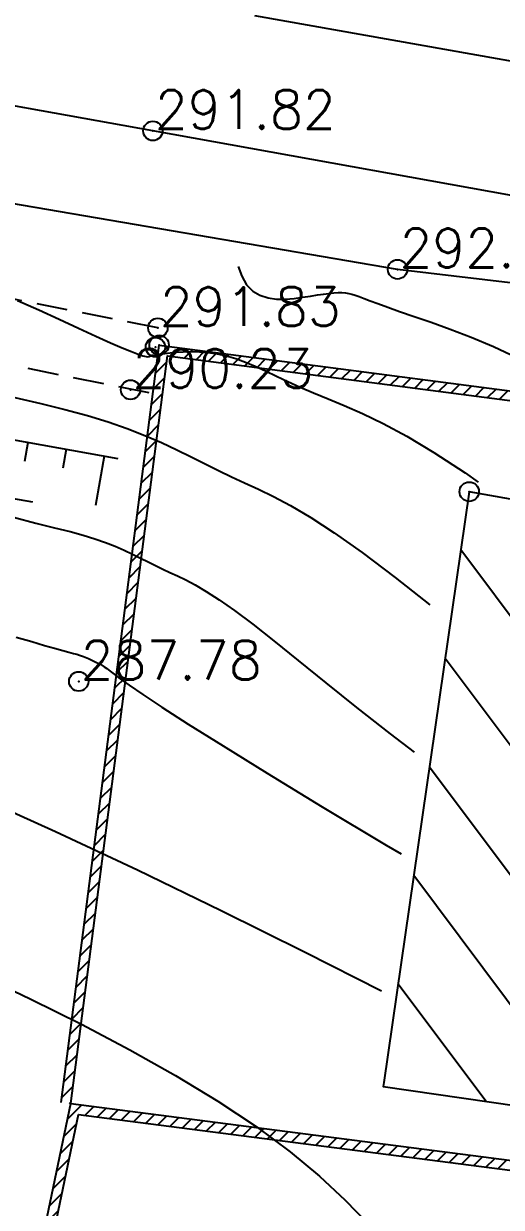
# Model space of a CAD drawing. Header units: millimetres. Extents: x 524954 to 526204, y 9523489 to 9524010.
# Drawn here: x 525812.89 to 525825.2, y 9523770.64 to 9523801.16 of the extents above; entities that cross this region are included whole.
import ezdxf

# ---------------------------------------------------------------- set-up
doc = ezdxf.new("R2010")
doc.units = ezdxf.units.MM
doc.header["$PDMODE"] = 32
doc.header["$PDSIZE"] = 0.5
doc.linetypes.add('AXES2', pattern=[28.575, 19.05, -3.175, 3.175, -3.175])
doc.linetypes.add('CACHE2', pattern=[4.7625, 3.175, -1.5875])
for name, color, linetype in [('Axe_Route_Existante', 1, 'AXES2'), ('Bas_Talus', 40, 'CACHE2'), ('Bati', 6, 'Continuous'), ('Bati_H', 1, 'Continuous'), ('Bord_Route_Existante', 6, 'Continuous'), ('Caniveau', 5, 'CACHE2'), ('Cloture', 7, 'Continuous'), ('CN_01_00', 3, 'Continuous'), ('CN_02_00', 4, 'Continuous'), ('CN_10_00', 1, 'Continuous'), ('Haut_Talus', 30, 'Continuous'), ('Murs', 1, 'Continuous'), ('Talus', 2, 'Continuous'), ('TopoAlt', 3, 'Continuous'), ('TOPOJIS', 7, 'Continuous')]:
    doc.layers.add(name, color=color, linetype=linetype)
doc.layers.add('Bord_Route_Existante_POLY3D', color=6, linetype='Continuous', plot=False)
doc.layers.add('Trottoir', color=7, linetype='Continuous', true_color=0xff6666)
doc.styles.add('Simplex 1.0', font='Simplex.shx', dxfattribs={"width": 0.99, "height": 1})
pattern_1 = [(45, (0, 0), (-0.1767766952966, 0.1767766952966), [])]

# ---------------------------------------------------------------- blocks, each defined once
blk = doc.blocks.new('TCPOINT M')
at = {"color": 0}
blk.add_point((0, 0), dxfattribs=at)
at = {"layer": 'TopoAlt', "style": 'Simplex 1.0', "width": 0.99}
blk.add_attdef('ALT', (0.15, 0.15), '', height=1, dxfattribs=at)

msp = doc.modelspace()

# ---------------------------------------------------------------- hatches: boundary and pattern name
at = {"layer": 'Bati_H'}
h = msp.add_hatch(dxfattribs=at)
h.set_pattern_fill('_U', color=256, scale=2, angle=126.7841, style=0, pattern_type=0)
h.set_pattern_definition([(126.784066204, (0, 0), (-1.60179585354, -1.1976017884), [])])
h.paths.add_polyline_path([(525830.413, 9523772.56), (525831.437, 9523779.649), (525835.184, 9523779.243), (525836.204, 9523786.309), (525833.735, 9523786.698), (525833.855, 9523787.529), (525829.992, 9523788.089), (525824.374, 9523789.089), (525822.175, 9523773.859), (525822.159, 9523773.752)])
at = {"layer": 'Murs'}
h = msp.add_hatch(dxfattribs=at)
h.set_pattern_fill('_U', color=256, scale=0.25, angle=45, style=0, pattern_type=0)
h.set_pattern_definition(pattern_1)
h.paths.add_polyline_path([(525813.855, 9523773.345), (525816.379, 9523792.871), (525837.487, 9523790.115), (525834.777, 9523770.641), (525834.529, 9523770.675), (525837.205, 9523789.9), (525816.595, 9523792.591), (525814.103, 9523773.313)])
h = msp.add_hatch(dxfattribs=at)
h.set_pattern_fill('_U', color=256, scale=0.25, angle=45, style=0, pattern_type=0)
h.set_pattern_definition(pattern_1)
h.paths.add_polyline_path([(525828.739, 9523750.601), (525810.164, 9523754.498), (525814.103, 9523773.313), (525834.777, 9523770.641), (525834.745, 9523770.393), (525814.3, 9523773.035), (525810.46, 9523754.692), (525828.79, 9523750.846)])

# ---------------------------------------------------------------- linework, layer by layer
at = {"layer": 'Axe_Route_Existante', "ltscale": 0.5, "flags": 128}
msp.add_lwpolyline([(525586.699, 9523773.004), (525594.438, 9523777.106), (525618.223, 9523789.407), (525625.013, 9523793.73), (525631.595, 9523797.596), (525637.632, 9523800.898), (525652.791, 9523807.42), (525669.106, 9523811.823), (525685.979, 9523814.884), (525693.088, 9523815.654), (525707.454, 9523816.694), (525717.039, 9523816.84), (525725.297, 9523816.644), (525729.698, 9523816.378), (525741.406, 9523815.177), (525741.84, 9523815.117), (525749.699, 9523813.877), (525775.145, 9523809.302), (525803.422, 9523804.201), (525817.048, 9523801.682), (525827.851, 9523799.771), (525839.056, 9523798.429), (525854.65, 9523797.376), (525870.172, 9523796.814), (525884.208, 9523797.02), (525899.003, 9523797.789), (525917.125, 9523799.773), (525932.341, 9523803.156), (525937.747, 9523804.809), (525941.803, 9523806.256), (525947.141, 9523808.768), (525964.848, 9523819.198), (525980.541, 9523832.453), (525991.817, 9523846.401), (526001.896, 9523863.645), (526032.968, 9523917.472), (526051.53, 9523951.634), (526076.259, 9523995.188)], dxfattribs=at)
at = {"layer": 'Bas_Talus', "flags": 128}
msp.add_lwpolyline([(525795.927, 9523791.906), (525814.649, 9523788.549)], dxfattribs=at)
at = {"layer": 'Bati', "flags": 128}
msp.add_lwpolyline([(525830.413, 9523772.56), (525831.437, 9523779.649), (525835.184, 9523779.243), (525836.204, 9523786.309), (525833.735, 9523786.698), (525833.855, 9523787.529), (525829.992, 9523788.089), (525824.374, 9523789.089), (525822.175, 9523773.859), (525822.159, 9523773.752)], close=True, dxfattribs=at)
at = {"layer": 'Bord_Route_Existante', "flags": 128}
msp.add_lwpolyline([(525884.152, 9523793.467), (525869.882, 9523793.206), (525856.608, 9523793.696), (525854.234, 9523793.913), (525841.914, 9523794.627), (525838.504, 9523795.053), (525827.467, 9523796.366), (525816.218, 9523798.392), (525803.195, 9523800.73), (525774.527, 9523805.903), (525748.816, 9523810.429), (525741.663, 9523811.609), (525729.63, 9523812.83), (525724.918, 9523813.109), (525716.953, 9523813.279), (525707.671, 9523813.078)], dxfattribs=at)
at = {"layer": 'Bord_Route_Existante_POLY3D'}
msp.add_polyline3d([(525884.152, 9523793.467, 296.28), (525869.882, 9523793.206, 295.29), (525856.608, 9523793.696, 294.37), (525854.234, 9523793.913, 294.25), (525841.914, 9523794.627, 293.41), (525838.504, 9523795.053, 293.2), (525827.467, 9523796.366, 292.48), (525816.218, 9523798.392, 291.82), (525803.195, 9523800.73, 291.12), (525774.527, 9523805.903, 289.5), (525748.816, 9523810.429, 287.94), (525741.663, 9523811.609, 287.54), (525740.831, 9523811.708, 287.51), (525729.63, 9523812.83, 286.9), (525724.918, 9523813.109, 286.61), (525716.953, 9523813.279, 286.07), (525707.671, 9523813.078, 285.48)], dxfattribs=at)
at = {"layer": 'Caniveau', "ltscale": 0.25, "elevation": 291.83, "flags": 128}
for points in [[(525816.346, 9523793.312), (525795.609, 9523797.466)], [(525816.118, 9523791.638), (525795.381, 9523795.792)]]:
    msp.add_lwpolyline(points, dxfattribs=at)
at = {"layer": 'Cloture', "elevation": 292.18, "flags": 128}
for points in [[(525813.855, 9523773.345), (525816.379, 9523792.871), (525837.487, 9523790.115), (525834.777, 9523770.641)], [(525814.103, 9523773.313), (525816.595, 9523792.591), (525837.205, 9523789.9), (525834.529, 9523770.675)]]:
    msp.add_lwpolyline(points, dxfattribs=at)
at = {"layer": 'Cloture', "flags": 128}
for points in [[(525828.739, 9523750.601), (525810.164, 9523754.498), (525814.103, 9523773.313), (525834.777, 9523770.641)], [(525828.79, 9523750.846), (525810.46, 9523754.692), (525814.3, 9523773.035), (525834.745, 9523770.393)]]:
    msp.add_lwpolyline(points, dxfattribs=at)
at = {"layer": 'CN_01_00', "flags": 128}
for points, elevation in [([(525812.728, 9523794.023), (525813.275, 9523793.777), (525813.804, 9523793.535), (525814.299, 9523793.307), (525814.744, 9523793.102), (525815.125, 9523792.93), (525815.429, 9523792.797), (525815.663, 9523792.701), (525815.837, 9523792.635), (525815.959, 9523792.595), (525816.041, 9523792.575), (525816.092, 9523792.57), (525816.121, 9523792.575), (525816.138, 9523792.583), (525816.153, 9523792.591), (525816.17, 9523792.598), (525816.192, 9523792.605), (525816.225, 9523792.613), (525816.27, 9523792.621), (525816.333, 9523792.63), (525816.416, 9523792.641), (525816.525, 9523792.654), (525816.66, 9523792.669), (525816.821, 9523792.684), (525817.003, 9523792.696), (525817.203, 9523792.701), (525817.418, 9523792.697), (525817.645, 9523792.68), (525817.879, 9523792.647), (525818.118, 9523792.595), (525818.359, 9523792.523), (525818.604, 9523792.432), (525818.858, 9523792.324), (525819.122, 9523792.202), (525819.402, 9523792.07), (525819.699, 9523791.929), (525820.018, 9523791.783), (525820.363, 9523791.635), (525820.737, 9523791.483), (525821.152, 9523791.313), (525821.62, 9523791.108), (525822.153, 9523790.849), (525822.764, 9523790.519), (525823.465, 9523790.099), (525824.269, 9523789.572), (525824.601, 9523789.336)], 291), ([(525812.624, 9523788.43), (525813.204, 9523788.282), (525813.685, 9523788.161), (525814.086, 9523788.059), (525814.425, 9523787.967), (525814.723, 9523787.877), (525814.994, 9523787.783), (525815.245, 9523787.684), (525815.478, 9523787.583), (525815.696, 9523787.48), (525815.901, 9523787.379), (525816.097, 9523787.279), (525816.287, 9523787.184), (525816.472, 9523787.094), (525816.657, 9523787.01), (525816.851, 9523786.922), (525817.065, 9523786.818), (525817.308, 9523786.688), (525817.592, 9523786.52), (525817.927, 9523786.302), (525818.323, 9523786.023), (525818.791, 9523785.672), (525819.338, 9523785.241), (525819.967, 9523784.734), (525820.677, 9523784.16), (525821.467, 9523783.526), (525822.337, 9523782.842), (525822.951, 9523782.372)], 289), ([(525811.688, 9523781.236), (525813.708, 9523780.329), (525815.82, 9523779.341), (525817.982, 9523778.295), (525820.143, 9523777.22), (525822.113, 9523776.219)], 287)]:
    msp.add_lwpolyline(points, dxfattribs=dict(at, elevation=elevation))
at = {"layer": 'CN_02_00', "flags": 128}
for points, elevation in [([(525818.419, 9523794.898), (525818.507, 9523794.644), (525818.633, 9523794.424), (525818.792, 9523794.262), (525818.979, 9523794.152), (525819.187, 9523794.087), (525819.408, 9523794.057), (525819.635, 9523794.055), (525819.861, 9523794.073), (525820.078, 9523794.101), (525820.28, 9523794.134), (525820.459, 9523794.162), (525820.618, 9523794.185), (525820.758, 9523794.203), (525820.882, 9523794.215), (525820.993, 9523794.221), (525821.092, 9523794.221), (525821.183, 9523794.215), (525821.268, 9523794.203), (525821.35, 9523794.185), (525821.437, 9523794.158), (525821.539, 9523794.121), (525821.664, 9523794.074), (525821.821, 9523794.013), (525822.021, 9523793.938), (525822.271, 9523793.847), (525822.58, 9523793.738), (525822.956, 9523793.61), (525823.393, 9523793.459), (525823.884, 9523793.281), (525824.42, 9523793.073), (525824.995, 9523792.83), (525825.6, 9523792.549)], 292), ([(525812.694, 9523785.342), (525813.096, 9523785.223), (525813.424, 9523785.127), (525813.686, 9523785.052), (525813.893, 9523784.994), (525814.051, 9523784.951), (525814.17, 9523784.919), (525814.26, 9523784.896), (525814.327, 9523784.877), (525814.381, 9523784.861), (525814.43, 9523784.844), (525814.476, 9523784.826), (525814.518, 9523784.808), (525814.557, 9523784.789), (525814.594, 9523784.771), (525814.629, 9523784.753), (525814.663, 9523784.736), (525814.697, 9523784.72), (525814.73, 9523784.705), (525814.765, 9523784.689), (525814.804, 9523784.67), (525814.848, 9523784.647), (525814.899, 9523784.616), (525814.959, 9523784.577), (525815.031, 9523784.527), (525815.115, 9523784.463), (525815.219, 9523784.382), (525815.372, 9523784.267), (525815.606, 9523784.1), (525815.955, 9523783.862), (525816.452, 9523783.534), (525817.131, 9523783.099), (525818.026, 9523782.536), (525819.168, 9523781.828), (525820.58, 9523780.965), (525822.231, 9523779.977), (525822.619, 9523779.751)], 288), ([(525811.726, 9523776.646), (525813.073, 9523776.009), (525814.377, 9523775.36), (525815.623, 9523774.701), (525816.799, 9523774.039), (525817.89, 9523773.376), (525818.881, 9523772.719), (525819.758, 9523772.072), (525820.515, 9523771.438), (525821.172, 9523770.82), (525821.756, 9523770.217)], 286)]:
    msp.add_lwpolyline(points, dxfattribs=dict(at, elevation=elevation))
at = {"layer": 'CN_10_00', "elevation": 290, "flags": 128}
msp.add_lwpolyline([(525812.658, 9523791.52), (525813.327, 9523791.364), (525813.95, 9523791.21), (525814.529, 9523791.055), (525815.064, 9523790.893), (525815.558, 9523790.722), (525816.014, 9523790.542), (525816.438, 9523790.357), (525816.835, 9523790.171), (525817.209, 9523789.986), (525817.566, 9523789.805), (525817.91, 9523789.632), (525818.247, 9523789.469), (525818.584, 9523789.316), (525818.937, 9523789.155), (525819.326, 9523788.967), (525819.769, 9523788.73), (525820.286, 9523788.423), (525820.895, 9523788.027), (525821.616, 9523787.52), (525822.466, 9523786.881), (525823.361, 9523786.175)], dxfattribs=at)
at = {"layer": 'Haut_Talus', "elevation": 289.62, "flags": 128}
msp.add_lwpolyline([(525795.281, 9523793.547), (525815.313, 9523789.943)], dxfattribs=at)
at = {"layer": 'Talus'}
for p, q in [((525812.996, 9523790.36, 289.62), (525812.908, 9523789.871, 193.08)), ((525813.981, 9523790.183, 289.62), (525813.893, 9523789.694, 193.08)), ((525814.965, 9523790.006, 289.62), (525814.735, 9523788.73, 37.556))]:
    msp.add_line(p, q, dxfattribs=at)
at = {"layer": 'Trottoir', "flags": 128}
msp.add_lwpolyline([(525911.085, 9523793.428), (525906.321, 9523792.844), (525900.494, 9523792.338), (525894.562, 9523791.839), (525886.49, 9523791.502), (525879.099, 9523791.58), (525875.256, 9523791.35), (525868.808, 9523790.83), (525860.84, 9523791.337), (525853.905, 9523791.734), (525845.09, 9523792.412), (525837.656, 9523793.061), (525829.276, 9523794.015), (525822.525, 9523794.821), (525807.052, 9523797.465), (525798.435, 9523799.091), (525795.981, 9523799.369), (525792.097, 9523800.022), (525791.124, 9523800.454), (525783.535, 9523802.027), (525773.703, 9523803.861), (525752.466, 9523807.128)], dxfattribs=at)

# ---------------------------------------------------------------- block references
at = {"layer": 'TOPOJIS'}
ref = msp.add_blockref('TCPOINT M', (525816.218, 9523798.392, 291.82), dxfattribs=at)
ref.add_attrib('ALT', '291.82', (525816.268, 9523798.442, 291.82), dxfattribs={"layer": 'TopoAlt', "height": 1, "style": 'Simplex 1.0', "width": 0.99})
ref = msp.add_blockref('TCPOINT M', (525822.525, 9523794.821, 292.38), dxfattribs=at)
ref.add_attrib('ALT', '292.38', (525822.575, 9523794.871, 292.38), dxfattribs={"layer": 'TopoAlt', "height": 1, "style": 'Simplex 1.0', "width": 0.99})
ref = msp.add_blockref('TCPOINT M', (525816.346, 9523793.312, 291.83), dxfattribs=at)
ref.add_attrib('ALT', '291.83', (525816.396, 9523793.362, 291.83), dxfattribs={"layer": 'TopoAlt', "height": 1, "style": 'Simplex 1.0', "width": 0.99})
for p in [(525816.284, 9523792.815, 291.19), (525816.379, 9523792.871, 291.21), (525824.374, 9523789.089)]:
    msp.add_blockref('TCPOINT M', p, dxfattribs=at)
ref = msp.add_blockref('TCPOINT M', (525815.642, 9523791.717, 290.23), dxfattribs=at)
ref.add_attrib('ALT', '290.23', (525815.692, 9523791.767, 290.23), dxfattribs={"layer": 'TopoAlt', "height": 1, "style": 'Simplex 1.0', "width": 0.99})
ref = msp.add_blockref('TCPOINT M', (525814.306, 9523784.197, 287.78), dxfattribs=at)
ref.add_attrib('ALT', '287.78', (525814.356, 9523784.247, 287.78), dxfattribs={"layer": 'TopoAlt', "height": 1, "style": 'Simplex 1.0', "width": 0.99})

doc.saveas('drawing.dxf')
